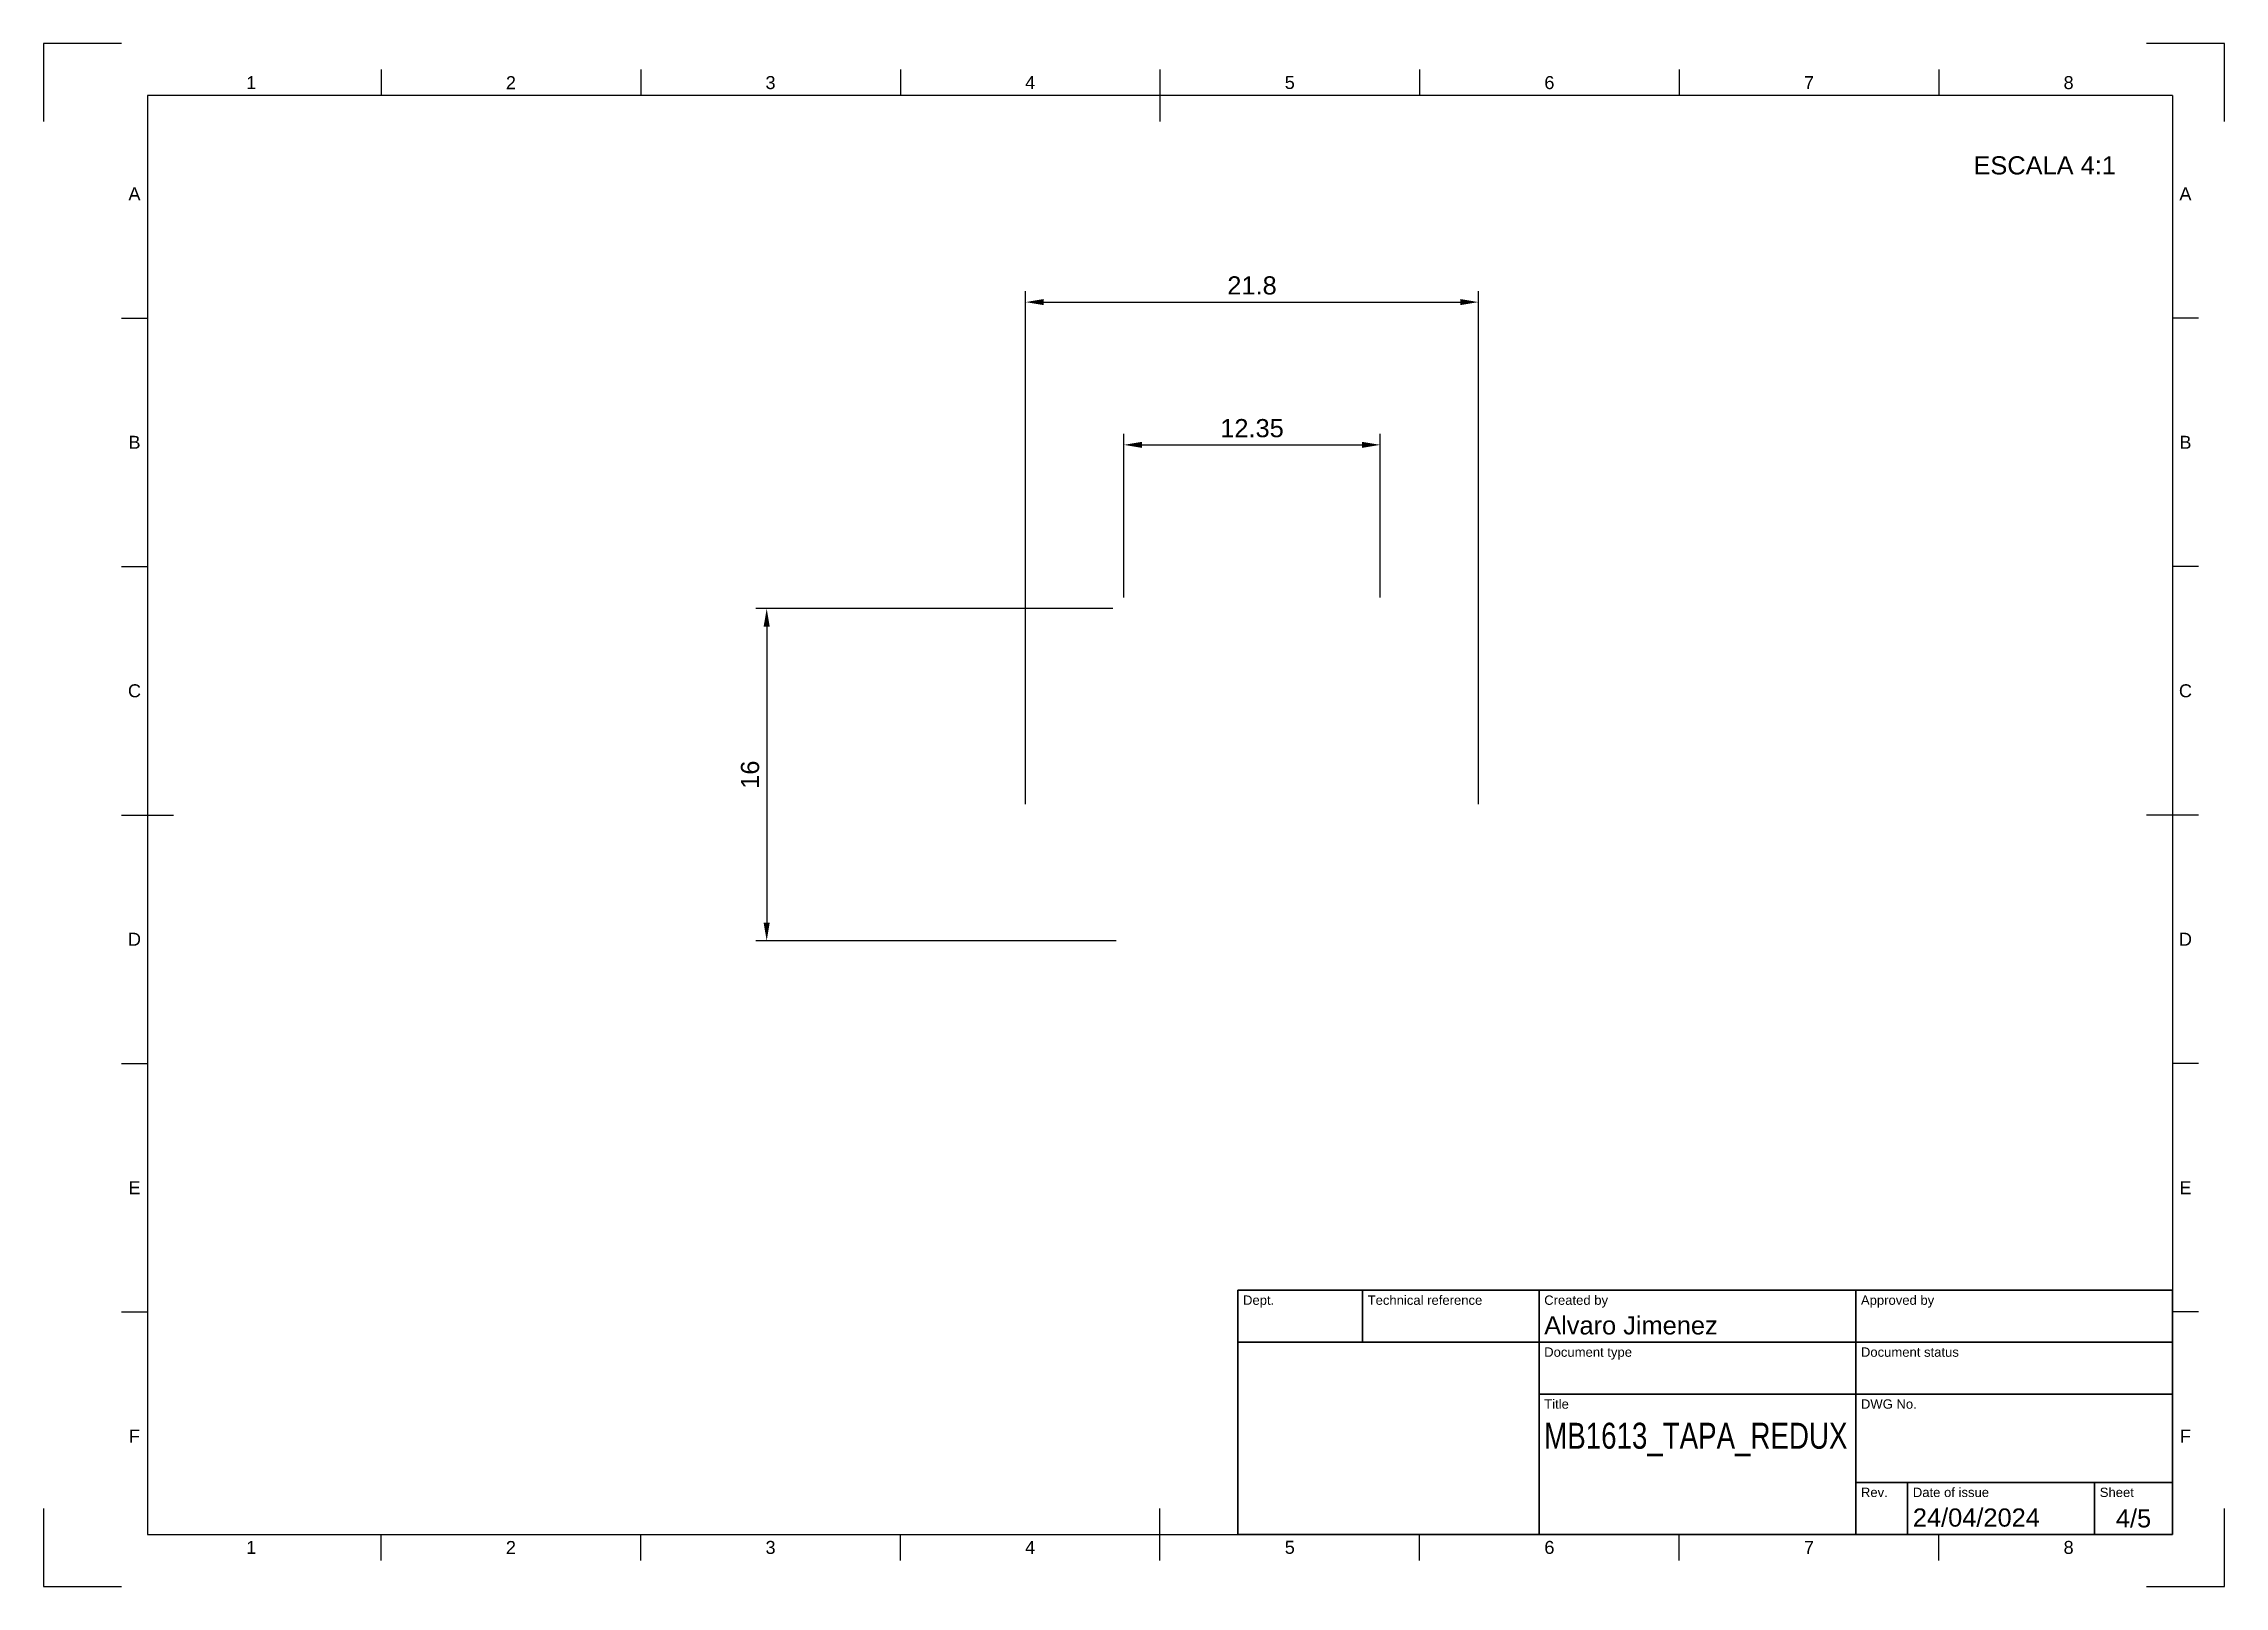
# Paper-space layout 'Plano1-Copiar-Copiar' of a CAD drawing. Header units: millimetres. Extents: x 0 to 420, y 0 to 297.
import ezdxf
from ezdxf.enums import TextEntityAlignment as Align

# ---------------------------------------------------------------- set-up
doc = ezdxf.new("R2010")
doc.units = ezdxf.units.MM
doc.header["$LTSCALE"] = 0.75
for name, color, linetype, lineweight in [('BORDER', 7, 'Continuous', 25), ('FD_Dimensions', 7, 'Continuous', 25), ('Notes', 7, 'Continuous', 25), ('TITLEBLOCK', 7, 'Continuous', 35)]:
    doc.layers.add(name, color=color, linetype=linetype, lineweight=lineweight)
doc.styles.add('FusionTitle', font='arial.ttf')
doc.styles.get("Standard").update_dxf_attribs({"font": 'arial.ttf'})
doc.dimstyles.new('Dim-ISO-25', dxfattribs={"dimtxt": 3.5, "dimasz": 3.5, "dimexe": 2.1, "dimexo": 2.1, "dimgap": 1.4, "dimtad": 1, "dimzin": 12, "dimdsep": 46, "dimtxsty": 'Standard', "dimcen": 0, "dimazin": 3, "dimtp": 0.1, "dimtm": 0.1, "dimtfac": 0.714286, "dimtmove": 0, "dimatfit": 3, "dimfxl": 1, "dimtzin": 12, "dimarcsym": 0})

# ---------------------------------------------------------------- blocks, each defined once
blk = doc.blocks.new('ISO_A3_SHEET')
at = {"layer": 'BORDER'}
for p, q in [((65, 292), (65, 287)), ((115, 292), (115, 287)), ((165, 292), (165, 287)), ((215, 292), (215, 282)), ((265, 292), (265, 287)), ((315, 292), (315, 287)), ((365, 292), (365, 287)), ((410, 287), (20, 287)), ((20, 287), (20, 10)), ((410, 287), (410, 10)), ((15, 244.16666), (20, 244.16666)), ((415, 244.16666), (410, 244.16666)), ((15, 196.33333), (20, 196.33333)), ((415, 196.33333), (410, 196.33333)), ((15, 148.5), (25, 148.5)), ((415, 148.5), (405, 148.5)), ((15, 100.66667), (20, 100.66667)), ((415, 100.66667), (410, 100.66667)), ((15, 52.83334), (20, 52.83334)), ((415, 52.83334), (410, 52.83334)), ((215, 5), (215, 15)), ((20, 10), (410, 10)), ((65, 5), (65, 10)), ((115, 5), (115, 10)), ((165, 5), (165, 10)), ((265, 5), (265, 10)), ((315, 5), (315, 10)), ((365, 5), (365, 10))]:
    blk.add_line(p, q, dxfattribs=at)
at = {"layer": 'Defpoints'}
for p, q in [((15, 297), (0, 297)), ((0, 297), (0, 282)), ((420, 297), (405, 297)), ((420, 282), (420, 297)), ((0, 15), (0, 0)), ((420, 0), (420, 15)), ((0, 0), (15, 0)), ((405, 0), (420, 0))]:
    blk.add_line(p, q, dxfattribs=at)
at = {"layer": 'BORDER', "style": 'FusionTitle'}
for s, p in [('1', (40, 289.5)), ('2', (90, 289.5)), ('3', (140, 289.5)), ('4', (190, 289.5)), ('5', (240, 289.5)), ('6', (290, 289.5)), ('7', (340, 289.5)), ('8', (390, 289.5)), ('A', (17.5, 268.08333)), ('A', (412.5, 268.08333)), ('B', (17.5, 220.25)), ('B', (412.5, 220.25)), ('C', (17.5, 172.41667)), ('C', (412.5, 172.41667)), ('D', (17.5, 124.58334)), ('D', (412.5, 124.58334)), ('E', (17.5, 76.75001)), ('E', (412.5, 76.75001)), ('F', (17.5, 28.91668)), ('F', (412.5, 28.91668)), ('1', (40, 7.5)), ('2', (90, 7.5)), ('3', (140, 7.5)), ('4', (190, 7.5)), ('5', (240, 7.5)), ('6', (290, 7.5)), ('7', (340, 7.5)), ('8', (390, 7.5))]:
    blk.add_text(s, height=2.5, dxfattribs=at).set_placement(p, align=Align.MIDDLE)
blk = doc.blocks.new('ISO_TITLEBLOCK')
at = {"layer": 'TITLEBLOCK'}
for p, q in [((0, 47), (-180, 47)), ((-180, 47), (-180, 0)), ((-156, 37), (-156, 47)), ((-122, 0), (-122, 47)), ((-61, 0), (-61, 47)), ((0, 0), (0, 47)), ((-180, 37), (0, 37)), ((-122, 27), (0, 27)), ((-61, 10), (0, 10)), ((-51, 0), (-51, 10)), ((-15, 0), (-15, 10)), ((-180, 0), (0, 0))]:
    blk.add_line(p, q, dxfattribs=at)
at = {"layer": 'TITLEBLOCK', "style": 'FusionTitle'}
for s, p in [('Dept.', (-179, 46)), ('Technical reference', (-155, 46)), ('Created by', (-121, 46)), ('Approved by', (-60, 46)), ('Document type', (-121, 36)), ('Document status', (-60, 36)), ('Title', (-121, 26)), ('DWG No.', (-60, 26)), ('Rev.', (-60, 9)), ('Date of issue', (-50, 9)), ('Sheet', (-14, 9))]:
    blk.add_text(s, height=1.8, dxfattribs=at).set_placement(p, align=Align.TOP_LEFT)
for tag, height, p in [('DEPT', 3.5, (-179, 42)), ('TECHNICAL_REFERENCE', 3.5, (-155, 42)), ('CREATED_BY', 3.5, (-121, 42)), ('APPROVED_BY', 3.5, (-60, 42)), ('DOCUMENT_TYPE', 3.5, (-121, 32)), ('DOCUMENT_STATUS', 3.5, (-60, 32)), ('TITLE_1', 5, (-121, 21.5)), ('TITLE_2', 5, (-121, 14)), ('TITLE_3', 5, (-121, 6.5)), ('DATE_OF_ISSUE', 3.5, (-50, 5))]:
    blk.add_attdef(tag, text='', height=height, dxfattribs=at).set_placement(p, align=Align.TOP_LEFT)
for tag, p in [('CREATED_DATE', (-62, 42)), ('APPROVED_DATE', (-0.99, 42))]:
    blk.add_attdef(tag, text='', height=3.5, dxfattribs=at).set_placement(p, align=Align.TOP_RIGHT)
for tag, height, p in [('DRAWING_NUMBER', 5, (-30.5, 19.75)), ('REV', 3.5, (-56, 4.85)), ('SHEET', 3.5, (-7.5, 4.85))]:
    blk.add_attdef(tag, text='', height=height, dxfattribs=at).set_placement(p, align=Align.TOP_CENTER)
blk = doc.blocks.new('*D63')
at = {"layer": 'Defpoints', "color": 0, "transparency": 16777216}
for p in [(208.03, 188.26), (139.26, 124.26), (208.64, 124.26)]:
    blk.add_point(p, dxfattribs=at)
at = {"layer": 'FD_Dimensions', "color": 0, "lineweight": -2, "transparency": 16777216}
for p, q in [((205.93, 188.26), (137.16, 188.26)), ((139.26, 184.76), (139.26, 127.76)), ((206.54, 124.26), (137.16, 124.26))]:
    blk.add_line(p, q, dxfattribs=at)
at = {"layer": 'FD_Dimensions', "color": 0, "transparency": 16777216}
for points in [[(138.67, 184.76), (139.84, 184.76), (139.26, 188.26)], [(138.67, 127.76), (139.84, 127.76), (139.26, 124.26)]]:
    blk.add_solid(points, dxfattribs=at)
at = {"layer": 'FD_Dimensions', "color": 0, "transparency": 16777216, "insert": (136.07, 156.26), "char_height": 3.5, "attachment_point": 5, "rotation": 90}
blk.add_mtext('16', dxfattribs=at)
blk = doc.blocks.new('*D64')
at = {"layer": 'Defpoints', "color": 0, "transparency": 16777216}
for p in [(257.43, 219.76), (208.03, 188.26), (257.43, 188.26)]:
    blk.add_point(p, dxfattribs=at)
at = {"layer": 'FD_Dimensions', "color": 0, "lineweight": -2, "transparency": 16777216}
for p, q in [((208.03, 190.36), (208.03, 221.86)), ((211.53, 219.76), (253.93, 219.76)), ((257.43, 190.36), (257.43, 221.86))]:
    blk.add_line(p, q, dxfattribs=at)
at = {"layer": 'FD_Dimensions', "color": 0, "transparency": 16777216}
for points in [[(211.53, 220.34), (211.53, 219.18), (208.03, 219.76)], [(253.93, 220.34), (253.93, 219.18), (257.43, 219.76)]]:
    blk.add_solid(points, dxfattribs=at)
at = {"layer": 'FD_Dimensions', "color": 0, "transparency": 16777216, "insert": (232.73, 222.95), "char_height": 3.5, "attachment_point": 5}
blk.add_mtext('12.35', dxfattribs=at)
blk = doc.blocks.new('*D65')
at = {"layer": 'Defpoints', "color": 0, "transparency": 16777216}
for p in [(276.33, 247.24), (189.12, 148.46), (276.33, 148.46)]:
    blk.add_point(p, dxfattribs=at)
at = {"layer": 'FD_Dimensions', "color": 0, "lineweight": -2, "transparency": 16777216}
for p, q in [((189.12, 150.56), (189.12, 249.34)), ((276.33, 150.56), (276.33, 249.34)), ((192.62, 247.24), (272.83, 247.24))]:
    blk.add_line(p, q, dxfattribs=at)
at = {"layer": 'FD_Dimensions', "color": 0, "transparency": 16777216}
for points in [[(192.62, 247.83), (192.62, 246.66), (189.12, 247.24)], [(272.83, 247.83), (272.83, 246.66), (276.33, 247.24)]]:
    blk.add_solid(points, dxfattribs=at)
at = {"layer": 'FD_Dimensions', "color": 0, "transparency": 16777216, "insert": (232.73, 250.43), "char_height": 3.5, "attachment_point": 5}
blk.add_mtext('21.8', dxfattribs=at)

psp = doc.layouts.new('Plano1-Copiar-Copiar')

# ---------------------------------------------------------------- block references
at = {"layer": 'BORDER'}
psp.add_blockref('ISO_A3_SHEET', (0, 0), dxfattribs=at)
at = {"layer": 'TITLEBLOCK'}
ref = psp.add_blockref('ISO_TITLEBLOCK', (410, 10), dxfattribs=at)
ref.add_attrib('DATE_OF_ISSUE', '24/04/2024', dxfattribs={"height": 3.5, "style": 'FusionTitle'}).set_placement((360, 15), align=Align.TOP_LEFT)
ref.add_attrib('SHEET', '4/5', dxfattribs={"height": 3.5, "style": 'FusionTitle'}).set_placement((402.5, 14.85), align=Align.TOP_CENTER)
ref.add_attrib('TITLE_1', 'MB1613_TAPA_REDUX', dxfattribs={"height": 5, "style": 'FusionTitle', "width": 0.763745}).set_placement((289, 31.5), align=Align.TOP_LEFT)
ref.add_attrib('CREATED_BY', 'Alvaro Jimenez', dxfattribs={"height": 3.5, "style": 'FusionTitle'}).set_placement((289, 52), align=Align.TOP_LEFT)

# ---------------------------------------------------------------- texts
at = {"layer": 'Notes', "insert": (371.673, 275.315), "char_height": 3.5, "attachment_point": 1}
psp.add_mtext_dynamic_manual_height_columns('ESCALA 4:1', width=35.96005, gutter_width=17.5, heights=[0], dxfattribs=at)
psp.add_mtext_dynamic_manual_height_columns('ESCALA 4:1', width=35.96005, gutter_width=17.5, heights=[0], dxfattribs=at)

# ---------------------------------------------------------------- dimensions: what is measured, and where the dimension line sits
at = {"layer": 'FD_Dimensions'}
for base, p1, p2, picture, middle in [((276.33, 247.245), (189.12, 148.458), (276.33, 148.458), '*D65', (232.725, 250.432)), ((257.425, 219.758), (208.025, 188.258), (257.425, 188.258), '*D64', (232.725, 222.947))]:
    dim = psp.add_linear_dim(base=base, p1=p1, p2=p2, dimstyle='Dim-ISO-25', override={"dimlfac": -0.25, "dimclrd": 0, "dimclre": 0}, dxfattribs=at)
    dim.commit()
    dim.dimension.update_dxf_attribs({"geometry": picture, "text_midpoint": middle})
dim = psp.add_linear_dim(base=(139.257, 124.258), p1=(208.025, 188.258), p2=(208.643, 124.258), angle=90, dimstyle='Dim-ISO-25', override={"dimlfac": -0.25, "dimclrd": 0, "dimclre": 0}, dxfattribs=at)
dim.commit()
dim.dimension.update_dxf_attribs({"geometry": '*D63', "text_midpoint": (136.07, 156.258)})

doc.saveas('drawing.dxf')
